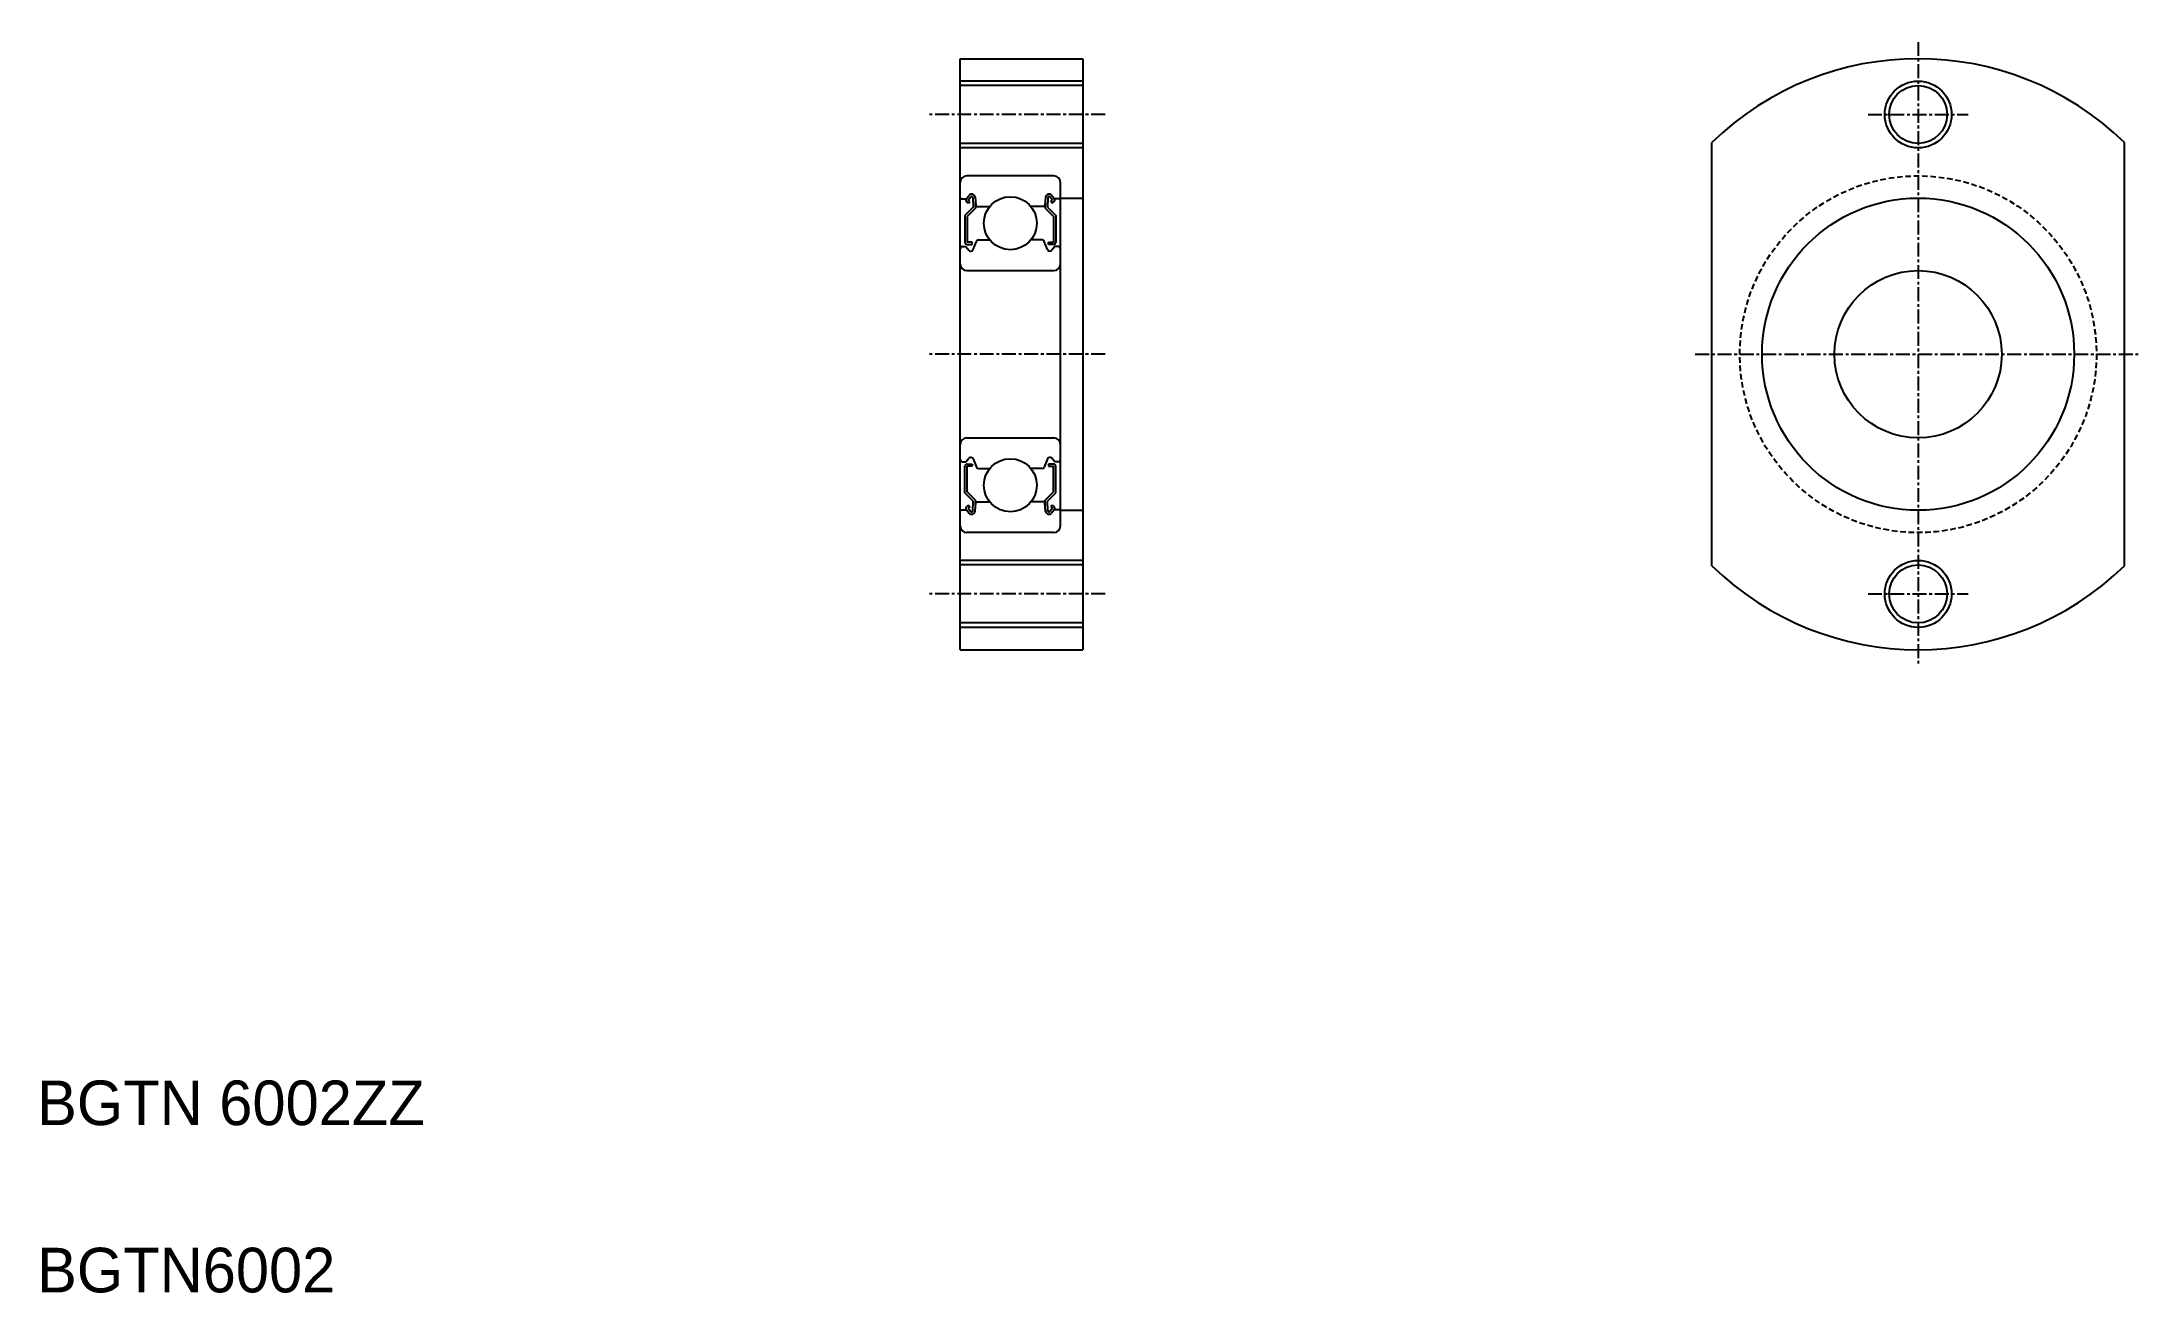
# Model space of a CAD drawing. Extents: x 10 to 199, y 10 to 122.
import ezdxf

# ---------------------------------------------------------------- set-up
doc = ezdxf.new("R2010")
doc.units = 0
doc.linetypes.add('CENTER', pattern=[2, 1.25, -0.25, 0.25, -0.25])
doc.linetypes.add('DASHED', pattern=[0.75, 0.5, -0.25])
doc.layers.get('0').update_dxf_attribs({"linetype": 'CONTINUOUS'})
doc.layers.add('CENTER', color=1, linetype='CENTER')

msp = doc.modelspace()

# ---------------------------------------------------------------- linework, layer by layer
at = {"color": 7, "linetype": 'CONTINUOUS'}
for p, q in [((92.82, 67.64), (92.82, 120.64)), ((92.82, 120.64), (103.82, 120.64)), ((103.82, 120.64), (103.82, 67.64)), ((103.82, 118.24), (92.82, 118.24)), ((103.82, 113.04), (92.82, 113.04)), ((160.27, 75.17), (160.27, 113.12)), ((197.27, 75.17), (197.27, 113.12)), ((97.32, 110.14), (93.42, 110.14)), ((101.22, 110.14), (97.32, 110.14)), ((101.82, 78.74), (101.82, 109.54)), ((92.92, 108.09), (93.38, 108.09)), ((93.38, 108.09), (93.63, 108.39)), ((93.56, 107.68), (93.4, 107.81)), ((93.53, 107.96), (93.78, 108.26)), ((93.68, 107.84), (93.53, 107.96)), ((93.56, 107.68), (93.68, 107.84)), ((93.96, 108.2), (94, 107.33)), ((94.16, 108.22), (94.22, 107.48)), ((94.2, 107.71), (94.2, 107.24)), ((94.32, 107.39), (95.47, 107.39)), ((100.32, 107.39), (99.17, 107.39)), ((100.48, 108.22), (100.42, 107.48)), ((100.44, 107.71), (100.44, 107.24)), ((100.68, 108.2), (100.64, 107.33)), ((101.11, 107.96), (100.86, 108.26)), ((100.95, 107.84), (101.11, 107.96)), ((101.08, 107.68), (100.95, 107.84)), ((101.26, 108.09), (101.01, 108.39)), ((101.08, 107.68), (101.23, 107.81)), ((101.72, 108.09), (101.26, 108.09)), ((101.82, 108.14), (103.82, 108.14)), ((94, 107.33), (93.25, 106.58)), ((93.25, 106.58), (93.25, 104.19)), ((94.2, 107.24), (93.45, 106.49)), ((93.45, 106.49), (93.45, 104.19)), ((100.44, 107.24), (101.19, 106.49)), ((100.64, 107.33), (101.39, 106.58)), ((101.19, 106.49), (101.19, 104.19)), ((101.39, 106.58), (101.39, 104.19)), ((93.02, 103.79), (93.32, 103.79)), ((93.32, 103.79), (93.59, 103.46)), ((93.9, 104.19), (93.45, 104.19)), ((93.45, 103.99), (93.9, 103.99)), ((93.9, 103.99), (93.9, 104.19)), ((94, 103.52), (94.27, 104.26)), ((94.46, 104.39), (95.47, 104.39)), ((100.18, 104.39), (99.17, 104.39)), ((100.64, 103.52), (100.37, 104.26)), ((100.74, 104.19), (101.19, 104.19)), ((100.74, 103.99), (100.74, 104.19)), ((101.19, 103.99), (100.74, 103.99)), ((101.32, 103.79), (101.04, 103.46)), ((101.62, 103.79), (101.32, 103.79)), ((93.75, 103.39), (93.81, 103.39)), ((100.89, 103.39), (100.83, 103.39)), ((93.42, 101.64), (101.22, 101.64)), ((103.82, 94.14), (103.82, 94.14)), ((93.42, 86.64), (101.22, 86.64)), ((93.32, 84.49), (93.59, 84.82)), ((93.75, 84.89), (93.81, 84.89)), ((94, 84.76), (94.27, 84.02)), ((100.64, 84.76), (100.37, 84.02)), ((100.89, 84.89), (100.83, 84.89)), ((101.32, 84.49), (101.04, 84.82)), ((93.02, 84.49), (93.32, 84.49)), ((93.25, 81.71), (93.25, 84.09)), ((93.45, 84.29), (93.9, 84.29)), ((93.9, 84.09), (93.45, 84.09)), ((93.45, 81.79), (93.45, 84.09)), ((93.9, 84.29), (93.9, 84.09)), ((94.46, 83.89), (95.47, 83.89)), ((100.18, 83.89), (99.17, 83.89)), ((100.74, 84.29), (100.74, 84.09)), ((101.19, 84.29), (100.74, 84.29)), ((100.74, 84.09), (101.19, 84.09)), ((101.19, 81.79), (101.19, 84.09)), ((101.62, 84.49), (101.32, 84.49)), ((101.39, 81.71), (101.39, 84.09)), ((94, 80.96), (93.25, 81.71)), ((94.2, 81.04), (93.45, 81.79)), ((94.2, 80.57), (94.2, 81.04)), ((100.44, 81.04), (101.19, 81.79)), ((100.44, 80.57), (100.44, 81.04)), ((100.64, 80.96), (101.39, 81.71)), ((92.92, 80.19), (93.38, 80.19)), ((93.38, 80.19), (93.63, 79.89)), ((93.56, 80.6), (93.4, 80.47)), ((93.68, 80.45), (93.53, 80.32)), ((93.53, 80.32), (93.78, 80.02)), ((93.56, 80.6), (93.68, 80.45)), ((93.96, 80.08), (94, 80.96)), ((94.16, 80.06), (94.22, 80.8)), ((94.32, 80.89), (95.47, 80.89)), ((100.32, 80.89), (99.17, 80.89)), ((100.48, 80.06), (100.42, 80.8)), ((100.68, 80.08), (100.64, 80.96)), ((101.11, 80.32), (100.86, 80.02)), ((101.08, 80.6), (100.95, 80.45)), ((100.95, 80.45), (101.11, 80.32)), ((101.26, 80.19), (101.01, 79.89)), ((101.08, 80.6), (101.23, 80.47)), ((101.72, 80.19), (101.26, 80.19)), ((101.82, 80.14), (103.82, 80.14)), ((97.32, 78.14), (93.42, 78.14)), ((101.22, 78.14), (97.32, 78.14)), ((103.82, 75.24), (92.82, 75.24)), ((103.82, 70.04), (92.82, 70.04)), ((92.82, 67.64), (103.82, 67.64))]:
    msp.add_line(p, q, dxfattribs=at)
at = {"color": 3, "linetype": 'CONTINUOUS'}
for p, q in [((103.82, 118.64), (92.82, 118.64)), ((103.82, 112.64), (92.82, 112.64)), ((103.82, 75.64), (92.82, 75.64)), ((103.82, 69.64), (92.82, 69.64))]:
    msp.add_line(p, q, dxfattribs=at)
for centre in [(178.77, 115.64), (178.77, 72.64)]:
    msp.add_circle(centre, 3, dxfattribs=at)
at = {"color": 7, "linetype": 'CONTINUOUS'}
for centre, radius in [((178.77, 115.64), 2.6), ((97.32, 105.89), 2.38), ((178.77, 94.14), 14), ((178.77, 94.14), 7.5), ((97.32, 82.39), 2.38), ((178.77, 72.64), 2.6)]:
    msp.add_circle(centre, radius, dxfattribs=at)
at = {"color": 3, "linetype": 'DASHED'}
msp.add_circle((178.77, 94.14), 16, dxfattribs=at)
at = {"color": 7, "linetype": 'CONTINUOUS'}
for centre, radius, start, end in [((178.77, 94.14), 26.5, 45.7242, 134.2758), ((93.42, 109.54), 0.6, 90, 180), ((101.22, 109.54), 0.6, 360, 90), ((92.92, 108.19), 0.1, 180, 270), ((93.53, 107.96), 0.2, 140.0002, 230.0848), ((93.86, 108.2), 0.3, 4.9968, 140.0002), ((93.86, 108.2), 0.1, 2.8198, 140.0033), ((94.32, 107.49), 0.1, 184.9968, 269.9995), ((100.32, 107.49), 0.1, 270.0005, 355.0032), ((100.78, 108.2), 0.3, 39.9998, 175.0032), ((100.78, 108.2), 0.1, 39.9967, 177.1802), ((101.11, 107.96), 0.2, 309.9152, 39.9998), ((101.72, 108.19), 0.1, 270, 0), ((93.02, 103.59), 0.2, 90, 180), ((93.45, 104.19), 0.2, 180, 270), ((94.46, 104.19), 0.2, 90, 159.9919), ((100.18, 104.19), 0.2, 20.0081, 90), ((101.19, 104.19), 0.2, 270, 0), ((101.62, 103.59), 0.2, 0, 90), ((93.42, 102.24), 0.6, 180, 270), ((93.75, 103.59), 0.2, 219.9962, 270), ((93.81, 103.59), 0.2, 270, 339.9919), ((100.83, 103.59), 0.2, 200.0081, 270), ((100.89, 103.59), 0.2, 270, 320.0038), ((101.22, 102.24), 0.6, 270, 360), ((93.42, 86.04), 0.6, 90, 180), ((101.22, 86.04), 0.6, 0, 90), ((93.75, 84.69), 0.2, 90, 140.0038), ((93.81, 84.69), 0.2, 20.0081, 90), ((100.83, 84.69), 0.2, 90, 159.9919), ((100.89, 84.69), 0.2, 39.9962, 90), ((93.02, 84.69), 0.2, 180, 270), ((93.45, 84.09), 0.2, 90, 180), ((94.46, 84.09), 0.2, 200.0081, 270), ((100.18, 84.09), 0.2, 270, 339.9919), ((101.19, 84.09), 0.2, 0, 90), ((101.62, 84.69), 0.2, 270, 0), ((92.92, 80.09), 0.1, 90, 180), ((93.53, 80.32), 0.2, 129.9152, 219.9998), ((93.86, 80.09), 0.3, 219.9998, 355.0032), ((93.86, 80.09), 0.1, 219.9967, 357.1802), ((94.32, 80.79), 0.1, 90.0005, 175.0032), ((100.32, 80.79), 0.1, 4.9968, 89.9995), ((100.78, 80.09), 0.3, 184.9968, 320.0002), ((100.78, 80.09), 0.1, 182.8198, 320.0033), ((101.11, 80.32), 0.2, 320.0002, 50.0848), ((101.72, 80.09), 0.1, 0, 90), ((93.42, 78.74), 0.6, 180, 270), ((101.22, 78.74), 0.6, 270, 0), ((178.77, 94.14), 26.5, 225.7242, 314.2758)]:
    msp.add_arc(centre, radius, start, end, dxfattribs=at)
at = {"layer": 'CENTER', "color": 1, "linetype": 'CENTER'}
for p, q in [((178.77, 122.14), (178.77, 66.14)), ((105.82, 115.64), (89.82, 115.64)), ((174.27, 115.64), (183.27, 115.64)), ((105.82, 94.14), (89.82, 94.14)), ((158.77, 94.14), (198.77, 94.14)), ((105.82, 72.64), (89.82, 72.64)), ((174.27, 72.64), (183.27, 72.64))]:
    msp.add_line(p, q, dxfattribs=at)

# ---------------------------------------------------------------- texts
at = {"color": 7, "linetype": 'CONTINUOUS'}
for s, p in [('BGTN 6002ZZ', (10, 25)), ('BGTN6002', (10, 10))]:
    msp.add_text(s, height=4, dxfattribs=at).set_placement(p)

doc.saveas('drawing.dxf')
